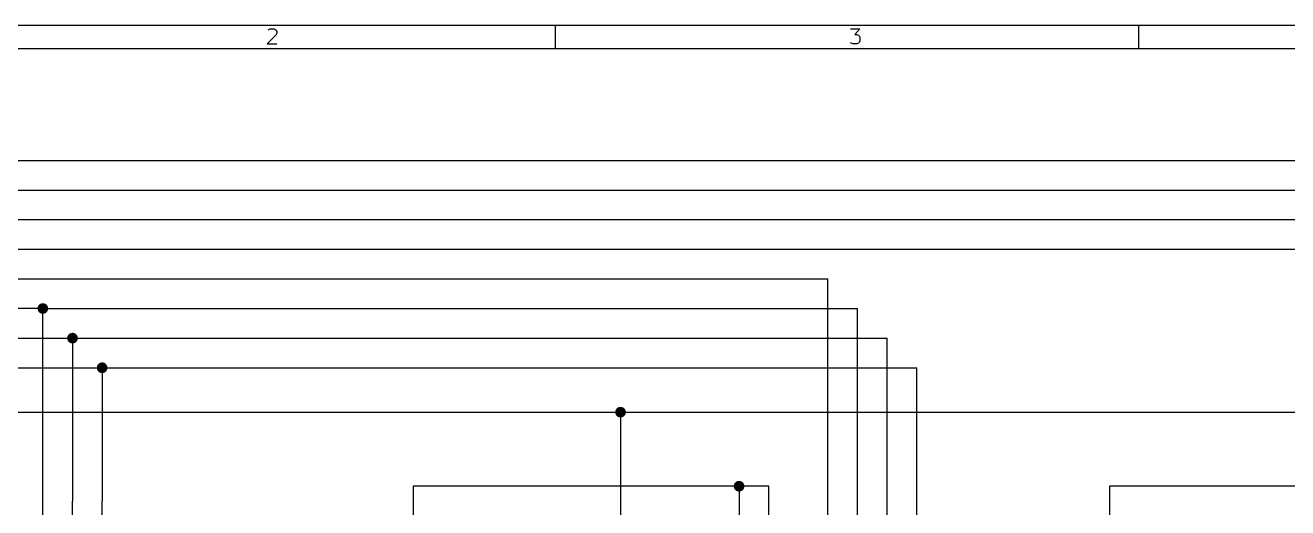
# Model space of a CAD drawing. Extents: x 0.4 to 11.3, y -7.9 to -0.4.
# Drawn here: x 2.54 to 6.802, y -2.023 to -0.394 of the extents above; entities that cross this region are included whole.
import ezdxf

# ---------------------------------------------------------------- set-up
doc = ezdxf.new("R2010")
doc.units = 0
doc.header["$MEASUREMENT"] = 0
doc.layers.add('GREEN3', color=91, linetype='CONTINUOUS')
doc.layers.add('RED2', color=1, linetype='CONTINUOUS')

msp = doc.modelspace()

# ---------------------------------------------------------------- linework, layer by layer
at = {"layer": 'GREEN3', "linetype": 'CONTINUOUS'}
for p, q in [((2.1, -0.85), (7.65, -0.85)), ((2.2, -0.95), (7.75, -0.95)), ((2.3, -1.05), (7.85, -1.05)), ((2.4, -1.15), (7.95, -1.15)), ((2.5, -1.25), (5.25, -1.25)), ((5.25, -2.4), (5.25, -1.25)), ((2.6, -1.35), (1.75, -1.35)), ((2.6, -2), (2.6, -1.35)), ((2.6, -1.35), (5.35, -1.35)), ((5.35, -2.4), (5.35, -1.35)), ((1.75, -1.45), (2.7, -1.45)), ((2.7, -1.45), (2.7, -2)), ((2.7, -1.45), (5.45, -1.45)), ((5.45, -2.4), (5.45, -1.45)), ((1.75, -1.55), (2.8, -1.55)), ((2.8, -1.55), (2.8, -2)), ((2.8, -1.55), (5.55, -1.55)), ((5.55, -2.4), (5.55, -1.55)), ((1.75, -1.7), (4.55, -1.7)), ((4.55, -1.7), (6.95, -1.7)), ((4.55, -1.7), (4.55, -2.4)), ((3.85, -1.95), (3.85, -2.9)), ((4.95, -1.95), (3.85, -1.95)), ((5.05, -1.95), (4.95, -1.95)), ((4.95, -1.95), (4.95, -2.4)), ((5.05, -2.4), (5.05, -1.95)), ((7.35, -1.95), (6.2, -1.95)), ((6.2, -1.95), (6.2, -2.9))]:
    msp.add_line(p, q, dxfattribs=at)
at = {"layer": 'GREEN3', "const_width": 0.018}
for points in [[(2.591, -1.35, 1), (2.609, -1.35, 1)], [(2.691, -1.45, 1), (2.709, -1.45, 1)], [(2.791, -1.55, 1), (2.809, -1.55, 1)], [(4.541, -1.7, 1), (4.559, -1.7, 1)], [(4.941, -1.95, 1), (4.959, -1.95, 1)]]:
    msp.add_lwpolyline(points, format="xyb", close=True, dxfattribs=at)
at = {"layer": 'RED2', "linetype": 'CONTINUOUS'}
for p, q in [((0.3937, -0.3937), (11.2993, -0.3937)), ((3.3601, -0.4101), (3.3625, -0.4077)), ((3.3625, -0.4077), (3.3674, -0.4053)), ((3.3674, -0.4053), (3.3796, -0.4053)), ((3.3796, -0.4053), (3.3845, -0.4077)), ((3.3845, -0.4077), (3.3869, -0.4101)), ((3.3869, -0.4101), (3.3893, -0.415)), ((3.3893, -0.4199), (3.3869, -0.4272)), ((3.3893, -0.415), (3.3893, -0.4199)), ((4.3307, -0.4724), (4.3307, -0.3937)), ((5.3262, -0.4053), (5.3578, -0.4053)), ((5.3578, -0.4053), (5.3408, -0.4248)), ((5.3408, -0.4248), (5.3481, -0.4248)), ((5.3481, -0.4248), (5.353, -0.4272)), ((6.2992, -0.4724), (6.2992, -0.3937)), ((3.3869, -0.4272), (3.3576, -0.4564)), ((3.3576, -0.4564), (3.3893, -0.4564)), ((5.3286, -0.454), (5.3262, -0.4516)), ((5.3335, -0.4564), (5.3286, -0.454)), ((5.3481, -0.4564), (5.3335, -0.4564)), ((5.353, -0.454), (5.3481, -0.4564)), ((5.353, -0.4272), (5.3554, -0.4296)), ((5.3554, -0.4516), (5.353, -0.454)), ((5.3554, -0.4296), (5.3578, -0.4345)), ((5.3578, -0.4467), (5.3554, -0.4516)), ((5.3578, -0.4345), (5.3578, -0.4467)), ((0.4724, -0.4724), (11.2206, -0.4724)), ((2.6, -2.2), (2.6, -2)), ((2.7, -2.2), (2.7, -2)), ((2.8, -2.2), (2.8, -2))]:
    msp.add_line(p, q, dxfattribs=at)

doc.saveas('drawing.dxf')
